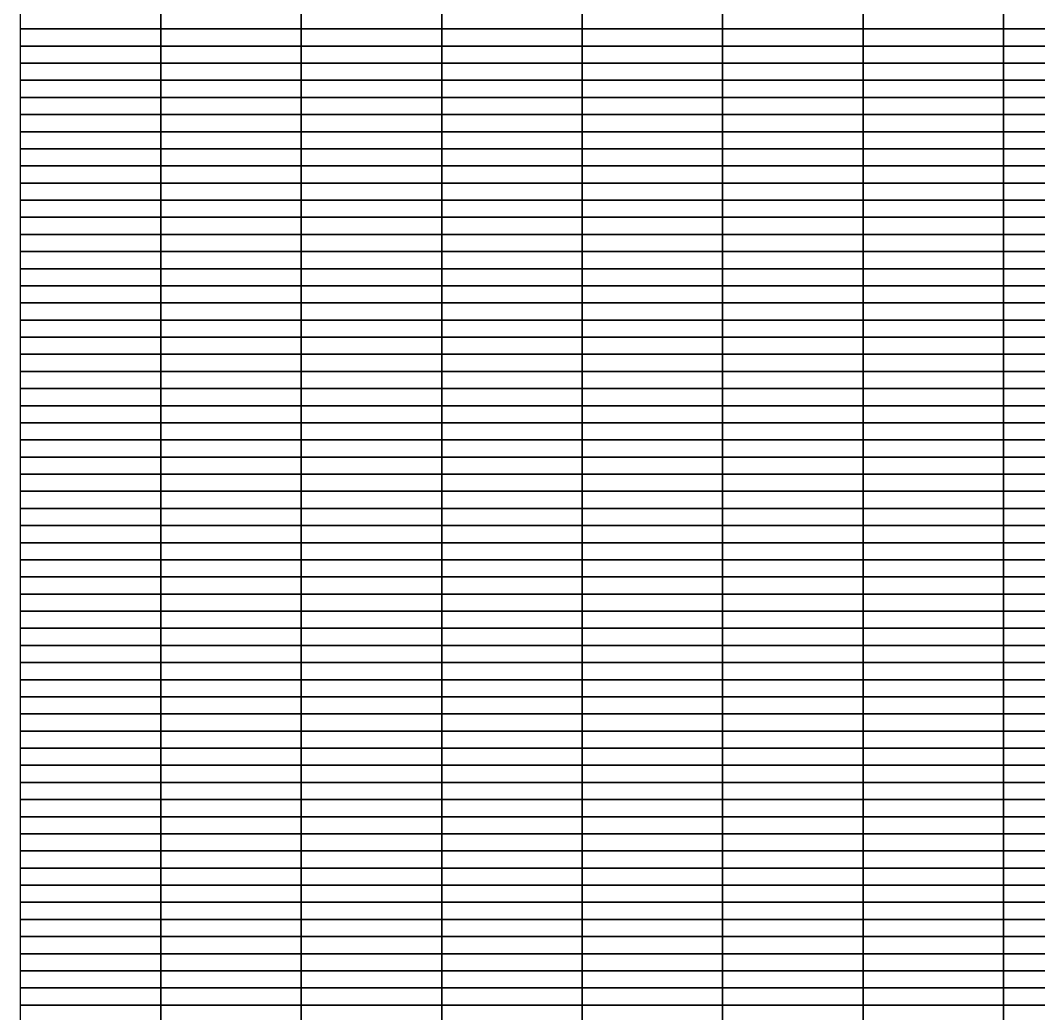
# Model space of a CAD drawing. Header units: metres. Extents: x 0 to 1189, y 5 to 4665.
# Drawn here: x 0 to 297.2, y 4082.5 to 4372.5 of the extents above; entities that cross this region are included whole.
import ezdxf

# ---------------------------------------------------------------- set-up
doc = ezdxf.new("R2010")
doc.units = ezdxf.units.M

msp = doc.modelspace()

# ---------------------------------------------------------------- linework, layer by layer
for points in [[(41, 4370, 28.13), (0, 4370, 28.13), (0, 4375, -44), (41, 4375, -44)], [(82, 4370, 28.13), (41, 4370, 28.13), (41, 4375, -44), (82, 4375, -44)], [(123, 4370, 28.13), (82, 4370, 28.13), (82, 4375, -44), (123, 4375, -44)], [(164, 4370, 28.13), (123, 4370, 28.13), (123, 4375, -44), (164, 4375, -44)], [(205, 4370, -4.66), (164, 4370, 28.13), (164, 4375, -44), (205, 4375, -50.1)], [(246, 4370, -37.46), (205, 4370, -4.66), (205, 4375, -50.1), (246, 4375, -56.2)], [(287, 4370, -37.46), (246, 4370, -37.46), (246, 4375, -56.2), (287, 4375, -56.2)], [(328, 4370, -86.41), (287, 4370, -37.46), (287, 4375, -56.2), (328, 4375, -113.87)], [(41, 4365, 176.97), (0, 4365, 176.97), (0, 4370, 28.13), (41, 4370, 28.13)], [(82, 4365, 176.97), (41, 4365, 176.97), (41, 4370, 28.13), (82, 4370, 28.13)], [(123, 4365, 176.97), (82, 4365, 176.97), (82, 4370, 28.13), (123, 4370, 28.13)], [(164, 4365, 176.97), (123, 4365, 176.97), (123, 4370, 28.13), (164, 4370, 28.13)], [(205, 4365, 148.07), (164, 4365, 176.97), (164, 4370, 28.13), (205, 4370, -4.66)], [(246, 4365, 119.17), (205, 4365, 148.07), (205, 4370, -4.66), (246, 4370, -37.46)], [(287, 4365, 119.17), (246, 4365, 119.17), (246, 4370, -37.46), (287, 4370, -37.46)], [(328, 4365, 83.13), (287, 4365, 119.17), (287, 4370, -37.46), (328, 4370, -86.41)], [(41, 4360, 178.61), (0, 4360, 178.61), (0, 4365, 176.97), (41, 4365, 176.97)], [(82, 4360, 178.61), (41, 4360, 178.61), (41, 4365, 176.97), (82, 4365, 176.97)], [(123, 4360, 178.61), (82, 4360, 178.61), (82, 4365, 176.97), (123, 4365, 176.97)], [(164, 4360, 178.61), (123, 4360, 178.61), (123, 4365, 176.97), (164, 4365, 176.97)], [(205, 4360, 179.33), (164, 4360, 178.61), (164, 4365, 176.97), (205, 4365, 148.07)], [(246, 4360, 180.05), (205, 4360, 179.33), (205, 4365, 148.07), (246, 4365, 119.17)], [(287, 4360, 180.05), (246, 4360, 180.05), (246, 4365, 119.17), (287, 4365, 119.17)], [(328, 4360, 178.31), (287, 4360, 180.05), (287, 4365, 119.17), (328, 4365, 83.13)], [(41, 4355, 184.53), (0, 4355, 184.53), (0, 4360, 178.61), (41, 4360, 178.61)], [(82, 4355, 184.53), (41, 4355, 184.53), (41, 4360, 178.61), (82, 4360, 178.61)], [(123, 4355, 184.53), (82, 4355, 184.53), (82, 4360, 178.61), (123, 4360, 178.61)], [(164, 4355, 184.53), (123, 4355, 184.53), (123, 4360, 178.61), (164, 4360, 178.61)], [(205, 4355, 184.76), (164, 4355, 184.53), (164, 4360, 178.61), (205, 4360, 179.33)], [(246, 4355, 184.99), (205, 4355, 184.76), (205, 4360, 179.33), (246, 4360, 180.05)], [(287, 4355, 184.99), (246, 4355, 184.99), (246, 4360, 180.05), (287, 4360, 180.05)], [(328, 4355, 183.94), (287, 4355, 184.99), (287, 4360, 180.05), (328, 4360, 178.31)], [(41, 4350, -92.73), (0, 4350, -92.73), (0, 4355, 184.53), (41, 4355, 184.53)], [(82, 4350, -92.73), (41, 4350, -92.73), (41, 4355, 184.53), (82, 4355, 184.53)], [(123, 4350, -92.73), (82, 4350, -92.73), (82, 4355, 184.53), (123, 4355, 184.53)], [(164, 4350, -92.73), (123, 4350, -92.73), (123, 4355, 184.53), (164, 4355, 184.53)], [(205, 4350, -105.22), (164, 4350, -92.73), (164, 4355, 184.53), (205, 4355, 184.76)], [(246, 4350, -117.7), (205, 4350, -105.22), (205, 4355, 184.76), (246, 4355, 184.99)], [(287, 4350, -117.7), (246, 4350, -117.7), (246, 4355, 184.99), (287, 4355, 184.99)], [(328, 4350, -167.46), (287, 4350, -117.7), (287, 4355, 184.99), (328, 4355, 183.94)], [(41, 4345, -394.84), (0, 4345, -394.84), (0, 4350, -92.73), (41, 4350, -92.73)], [(82, 4345, -394.84), (41, 4345, -394.84), (41, 4350, -92.73), (82, 4350, -92.73)], [(123, 4345, -394.84), (82, 4345, -394.84), (82, 4350, -92.73), (123, 4350, -92.73)], [(164, 4345, -394.84), (123, 4345, -394.84), (123, 4350, -92.73), (164, 4350, -92.73)], [(205, 4345, -420.76), (164, 4345, -394.84), (164, 4350, -92.73), (205, 4350, -105.22)], [(246, 4345, -446.69), (205, 4345, -420.76), (205, 4350, -105.22), (246, 4350, -117.7)], [(287, 4345, -446.69), (246, 4345, -446.69), (246, 4350, -117.7), (287, 4350, -117.7)], [(328, 4345, -475.99), (287, 4345, -446.69), (287, 4350, -117.7), (328, 4350, -167.46)], [(41, 4340, -200.94), (0, 4340, -200.94), (0, 4345, -394.84), (41, 4345, -394.84)], [(82, 4340, -200.94), (41, 4340, -200.94), (41, 4345, -394.84), (82, 4345, -394.84)], [(123, 4340, -200.94), (82, 4340, -200.94), (82, 4345, -394.84), (123, 4345, -394.84)], [(164, 4340, -200.94), (123, 4340, -200.94), (123, 4345, -394.84), (164, 4345, -394.84)], [(205, 4340, -209.87), (164, 4340, -200.94), (164, 4345, -394.84), (205, 4345, -420.76)], [(246, 4340, -218.8), (205, 4340, -209.87), (205, 4345, -420.76), (246, 4345, -446.69)], [(287, 4340, -218.8), (246, 4340, -218.8), (246, 4345, -446.69), (287, 4345, -446.69)], [(328, 4340, -206.49), (287, 4340, -218.8), (287, 4345, -446.69), (328, 4345, -475.99)], [(41, 4335, 58.43), (0, 4335, 58.43), (0, 4340, -200.94), (41, 4340, -200.94)], [(82, 4335, 58.43), (41, 4335, 58.43), (41, 4340, -200.94), (82, 4340, -200.94)], [(123, 4335, 58.43), (82, 4335, 58.43), (82, 4340, -200.94), (123, 4340, -200.94)], [(164, 4335, 58.43), (123, 4335, 58.43), (123, 4340, -200.94), (164, 4340, -200.94)], [(205, 4335, 43.77), (164, 4335, 58.43), (164, 4340, -200.94), (205, 4340, -209.87)], [(246, 4335, 29.11), (205, 4335, 43.77), (205, 4340, -209.87), (246, 4340, -218.8)], [(287, 4335, 29.11), (246, 4335, 29.11), (246, 4340, -218.8), (287, 4340, -218.8)], [(328, 4335, 18.22), (287, 4335, 29.11), (287, 4340, -218.8), (328, 4340, -206.49)], [(41, 4330, 155.76), (0, 4330, 155.76), (0, 4335, 58.43), (41, 4335, 58.43)], [(82, 4330, 155.76), (41, 4330, 155.76), (41, 4335, 58.43), (82, 4335, 58.43)], [(123, 4330, 155.76), (82, 4330, 155.76), (82, 4335, 58.43), (123, 4335, 58.43)], [(164, 4330, 155.76), (123, 4330, 155.76), (123, 4335, 58.43), (164, 4335, 58.43)], [(205, 4330, 154.84), (164, 4330, 155.76), (164, 4335, 58.43), (205, 4335, 43.77)], [(246, 4330, 153.93), (205, 4330, 154.84), (205, 4335, 43.77), (246, 4335, 29.11)], [(287, 4330, 153.93), (246, 4330, 153.93), (246, 4335, 29.11), (287, 4335, 29.11)], [(328, 4330, 154.17), (287, 4330, 153.93), (287, 4335, 29.11), (328, 4335, 18.22)], [(41, 4325, 159.34), (0, 4325, 159.34), (0, 4330, 155.76), (41, 4330, 155.76)], [(82, 4325, 159.34), (41, 4325, 159.34), (41, 4330, 155.76), (82, 4330, 155.76)], [(123, 4325, 159.34), (82, 4325, 159.34), (82, 4330, 155.76), (123, 4330, 155.76)], [(164, 4325, 159.34), (123, 4325, 159.34), (123, 4330, 155.76), (164, 4330, 155.76)], [(205, 4325, 152.86), (164, 4325, 159.34), (164, 4330, 155.76), (205, 4330, 154.84)], [(246, 4325, 146.39), (205, 4325, 152.86), (205, 4330, 154.84), (246, 4330, 153.93)], [(287, 4325, 146.39), (246, 4325, 146.39), (246, 4330, 153.93), (287, 4330, 153.93)], [(328, 4325, 118.32), (287, 4325, 146.39), (287, 4330, 153.93), (328, 4330, 154.17)], [(41, 4320, 101.9), (0, 4320, 101.9), (0, 4325, 159.34), (41, 4325, 159.34)], [(82, 4320, 101.9), (41, 4320, 101.9), (41, 4325, 159.34), (82, 4325, 159.34)], [(123, 4320, 101.9), (82, 4320, 101.9), (82, 4325, 159.34), (123, 4325, 159.34)], [(164, 4320, 101.9), (123, 4320, 101.9), (123, 4325, 159.34), (164, 4325, 159.34)], [(205, 4320, 102.59), (164, 4320, 101.9), (164, 4325, 159.34), (205, 4325, 152.86)], [(246, 4320, 103.28), (205, 4320, 102.59), (205, 4325, 152.86), (246, 4325, 146.39)], [(287, 4320, 103.28), (246, 4320, 103.28), (246, 4325, 146.39), (287, 4325, 146.39)], [(328, 4320, 66.35), (287, 4320, 103.28), (287, 4325, 146.39), (328, 4325, 118.32)], [(41, 4315, -107.28), (0, 4315, -107.28), (0, 4320, 101.9), (41, 4320, 101.9)], [(82, 4315, -107.28), (41, 4315, -107.28), (41, 4320, 101.9), (82, 4320, 101.9)], [(123, 4315, -107.28), (82, 4315, -107.28), (82, 4320, 101.9), (123, 4320, 101.9)], [(164, 4315, -107.28), (123, 4315, -107.28), (123, 4320, 101.9), (164, 4320, 101.9)], [(205, 4315, -131.95), (164, 4315, -107.28), (164, 4320, 101.9), (205, 4320, 102.59)], [(246, 4315, -156.63), (205, 4315, -131.95), (205, 4320, 102.59), (246, 4320, 103.28)], [(287, 4315, -156.63), (246, 4315, -156.63), (246, 4320, 103.28), (287, 4320, 103.28)], [(328, 4315, -218.78), (287, 4315, -156.63), (287, 4320, 103.28), (328, 4320, 66.35)], [(41, 4310, 172.72), (0, 4310, 172.72), (0, 4315, -107.28), (41, 4315, -107.28)], [(82, 4310, 172.72), (41, 4310, 172.72), (41, 4315, -107.28), (82, 4315, -107.28)], [(123, 4310, 172.72), (82, 4310, 172.72), (82, 4315, -107.28), (123, 4315, -107.28)], [(164, 4310, 172.72), (123, 4310, 172.72), (123, 4315, -107.28), (164, 4315, -107.28)], [(205, 4310, 126.63), (164, 4310, 172.72), (164, 4315, -107.28), (205, 4315, -131.95)], [(246, 4310, 80.53), (205, 4310, 126.63), (205, 4315, -131.95), (246, 4315, -156.63)], [(287, 4310, 80.53), (246, 4310, 80.53), (246, 4315, -156.63), (287, 4315, -156.63)], [(328, 4310, 44.14), (287, 4310, 80.53), (287, 4315, -156.63), (328, 4315, -218.78)], [(41, 4305, 160.83), (0, 4305, 160.83), (0, 4310, 172.72), (41, 4310, 172.72)], [(82, 4305, 160.83), (41, 4305, 160.83), (41, 4310, 172.72), (82, 4310, 172.72)], [(123, 4305, 160.83), (82, 4305, 160.83), (82, 4310, 172.72), (123, 4310, 172.72)], [(164, 4305, 160.83), (123, 4305, 160.83), (123, 4310, 172.72), (164, 4310, 172.72)], [(205, 4305, 161.42), (164, 4305, 160.83), (164, 4310, 172.72), (205, 4310, 126.63)], [(246, 4305, 162.01), (205, 4305, 161.42), (205, 4310, 126.63), (246, 4310, 80.53)], [(287, 4305, 162.01), (246, 4305, 162.01), (246, 4310, 80.53), (287, 4310, 80.53)], [(328, 4305, 160.72), (287, 4305, 162.01), (287, 4310, 80.53), (328, 4310, 44.14)], [(41, 4300, 184.66), (0, 4300, 184.66), (0, 4305, 160.83), (41, 4305, 160.83)], [(82, 4300, 184.66), (41, 4300, 184.66), (41, 4305, 160.83), (82, 4305, 160.83)], [(123, 4300, 184.66), (82, 4300, 184.66), (82, 4305, 160.83), (123, 4305, 160.83)], [(164, 4300, 184.66), (123, 4300, 184.66), (123, 4305, 160.83), (164, 4305, 160.83)], [(205, 4300, 183.76), (164, 4300, 184.66), (164, 4305, 160.83), (205, 4305, 161.42)], [(246, 4300, 182.86), (205, 4300, 183.76), (205, 4305, 161.42), (246, 4305, 162.01)], [(287, 4300, 182.86), (246, 4300, 182.86), (246, 4305, 162.01), (287, 4305, 162.01)], [(328, 4300, 182.36), (287, 4300, 182.86), (287, 4305, 162.01), (328, 4305, 160.72)], [(41, 4295, 159), (0, 4295, 159), (0, 4300, 184.66), (41, 4300, 184.66)], [(82, 4295, 159), (41, 4295, 159), (41, 4300, 184.66), (82, 4300, 184.66)], [(123, 4295, 159), (82, 4295, 159), (82, 4300, 184.66), (123, 4300, 184.66)], [(164, 4295, 159), (123, 4295, 159), (123, 4300, 184.66), (164, 4300, 184.66)], [(205, 4295, 124.33), (164, 4295, 159), (164, 4300, 184.66), (205, 4300, 183.76)], [(246, 4295, 89.66), (205, 4295, 124.33), (205, 4300, 183.76), (246, 4300, 182.86)], [(287, 4295, 89.66), (246, 4295, 89.66), (246, 4300, 182.86), (287, 4300, 182.86)], [(328, 4295, 15.39), (287, 4295, 89.66), (287, 4300, 182.86), (328, 4300, 182.36)], [(41, 4290, 149.46), (0, 4290, 149.46), (0, 4295, 159), (41, 4295, 159)], [(82, 4290, 149.46), (41, 4290, 149.46), (41, 4295, 159), (82, 4295, 159)], [(123, 4290, 149.46), (82, 4290, 149.46), (82, 4295, 159), (123, 4295, 159)], [(164, 4290, 149.46), (123, 4290, 149.46), (123, 4295, 159), (164, 4295, 159)], [(205, 4290, 142.68), (164, 4290, 149.46), (164, 4295, 159), (205, 4295, 124.33)], [(246, 4290, 135.9), (205, 4290, 142.68), (205, 4295, 124.33), (246, 4295, 89.66)], [(287, 4290, 135.9), (246, 4290, 135.9), (246, 4295, 89.66), (287, 4295, 89.66)], [(328, 4290, 130.66), (287, 4290, 135.9), (287, 4295, 89.66), (328, 4295, 15.39)], [(41, 4285, 141.86), (0, 4285, 141.86), (0, 4290, 149.46), (41, 4290, 149.46)], [(82, 4285, 141.86), (41, 4285, 141.86), (41, 4290, 149.46), (82, 4290, 149.46)], [(123, 4285, 141.86), (82, 4285, 141.86), (82, 4290, 149.46), (123, 4290, 149.46)], [(164, 4285, 141.86), (123, 4285, 141.86), (123, 4290, 149.46), (164, 4290, 149.46)], [(205, 4285, 118.88), (164, 4285, 141.86), (164, 4290, 149.46), (205, 4290, 142.68)], [(246, 4285, 95.89), (205, 4285, 118.88), (205, 4290, 142.68), (246, 4290, 135.9)], [(287, 4285, 95.89), (246, 4285, 95.89), (246, 4290, 135.9), (287, 4290, 135.9)], [(328, 4285, 72.63), (287, 4285, 95.89), (287, 4290, 135.9), (328, 4290, 130.66)], [(41, 4280, 89.98), (0, 4280, 89.98), (0, 4285, 141.86), (41, 4285, 141.86)], [(82, 4280, 89.98), (41, 4280, 89.98), (41, 4285, 141.86), (82, 4285, 141.86)], [(123, 4280, 89.98), (82, 4280, 89.98), (82, 4285, 141.86), (123, 4285, 141.86)], [(164, 4280, 89.98), (123, 4280, 89.98), (123, 4285, 141.86), (164, 4285, 141.86)], [(205, 4280, 93.94), (164, 4280, 89.98), (164, 4285, 141.86), (205, 4285, 118.88)], [(246, 4280, 97.9), (205, 4280, 93.94), (205, 4285, 118.88), (246, 4285, 95.89)], [(287, 4280, 97.9), (246, 4280, 97.9), (246, 4285, 95.89), (287, 4285, 95.89)], [(328, 4280, 95.47), (287, 4280, 97.9), (287, 4285, 95.89), (328, 4285, 72.63)], [(41, 4275, 74), (0, 4275, 74), (0, 4280, 89.98), (41, 4280, 89.98)], [(82, 4275, 74), (41, 4275, 74), (41, 4280, 89.98), (82, 4280, 89.98)], [(123, 4275, 74), (82, 4275, 74), (82, 4280, 89.98), (123, 4280, 89.98)], [(164, 4275, 74), (123, 4275, 74), (123, 4280, 89.98), (164, 4280, 89.98)], [(205, 4275, 67.57), (164, 4275, 74), (164, 4280, 89.98), (205, 4280, 93.94)], [(246, 4275, 61.15), (205, 4275, 67.57), (205, 4280, 93.94), (246, 4280, 97.9)], [(287, 4275, 61.15), (246, 4275, 61.15), (246, 4280, 97.9), (287, 4280, 97.9)], [(328, 4275, 49.62), (287, 4275, 61.15), (287, 4280, 97.9), (328, 4280, 95.47)], [(41, 4270, 61.09), (0, 4270, 61.09), (0, 4275, 74), (41, 4275, 74)], [(82, 4270, 61.09), (41, 4270, 61.09), (41, 4275, 74), (82, 4275, 74)], [(123, 4270, 61.09), (82, 4270, 61.09), (82, 4275, 74), (123, 4275, 74)], [(164, 4270, 61.09), (123, 4270, 61.09), (123, 4275, 74), (164, 4275, 74)], [(205, 4270, 41.78), (164, 4270, 61.09), (164, 4275, 74), (205, 4275, 67.57)], [(246, 4270, 22.48), (205, 4270, 41.78), (205, 4275, 67.57), (246, 4275, 61.15)], [(287, 4270, 22.48), (246, 4270, 22.48), (246, 4275, 61.15), (287, 4275, 61.15)], [(328, 4270, -31.99), (287, 4270, 22.48), (287, 4275, 61.15), (328, 4275, 49.62)], [(41, 4265, -28.95), (0, 4265, -28.95), (0, 4270, 61.09), (41, 4270, 61.09)], [(82, 4265, -28.95), (41, 4265, -28.95), (41, 4270, 61.09), (82, 4270, 61.09)], [(123, 4265, -28.95), (82, 4265, -28.95), (82, 4270, 61.09), (123, 4270, 61.09)], [(164, 4265, -28.95), (123, 4265, -28.95), (123, 4270, 61.09), (164, 4270, 61.09)], [(205, 4265, -18.49), (164, 4265, -28.95), (164, 4270, 61.09), (205, 4270, 41.78)], [(246, 4265, -8.02), (205, 4265, -18.49), (205, 4270, 41.78), (246, 4270, 22.48)], [(287, 4265, -8.02), (246, 4265, -8.02), (246, 4270, 22.48), (287, 4270, 22.48)], [(328, 4265, -60.11), (287, 4265, -8.02), (287, 4270, 22.48), (328, 4270, -31.99)], [(41, 4260, -481.38), (0, 4260, -481.38), (0, 4265, -28.95), (41, 4265, -28.95)], [(82, 4260, -481.38), (41, 4260, -481.38), (41, 4265, -28.95), (82, 4265, -28.95)], [(123, 4260, -481.38), (82, 4260, -481.38), (82, 4265, -28.95), (123, 4265, -28.95)], [(164, 4260, -481.38), (123, 4260, -481.38), (123, 4265, -28.95), (164, 4265, -28.95)], [(205, 4260, -549.83), (164, 4260, -481.38), (164, 4265, -28.95), (205, 4265, -18.49)], [(246, 4260, -618.28), (205, 4260, -549.83), (205, 4265, -18.49), (246, 4265, -8.02)], [(287, 4260, -618.28), (246, 4260, -618.28), (246, 4265, -8.02), (287, 4265, -8.02)], [(328, 4260, -702.57), (287, 4260, -618.28), (287, 4265, -8.02), (328, 4265, -60.11)], [(41, 4255, -141.61), (0, 4255, -141.61), (0, 4260, -481.38), (41, 4260, -481.38)], [(82, 4255, -141.61), (41, 4255, -141.61), (41, 4260, -481.38), (82, 4260, -481.38)], [(123, 4255, -141.61), (82, 4255, -141.61), (82, 4260, -481.38), (123, 4260, -481.38)], [(164, 4255, -141.61), (123, 4255, -141.61), (123, 4260, -481.38), (164, 4260, -481.38)], [(205, 4255, -128.83), (164, 4255, -141.61), (164, 4260, -481.38), (205, 4260, -549.83)], [(246, 4255, -116.04), (205, 4255, -128.83), (205, 4260, -549.83), (246, 4260, -618.28)], [(287, 4255, -116.04), (246, 4255, -116.04), (246, 4260, -618.28), (287, 4260, -618.28)], [(328, 4255, -139.26), (287, 4255, -116.04), (287, 4260, -618.28), (328, 4260, -702.57)], [(41, 4250, 185.02), (0, 4250, 185.02), (0, 4255, -141.61), (41, 4255, -141.61)], [(82, 4250, 185.02), (41, 4250, 185.02), (41, 4255, -141.61), (82, 4255, -141.61)], [(123, 4250, 185.02), (82, 4250, 185.02), (82, 4255, -141.61), (123, 4255, -141.61)], [(164, 4250, 185.02), (123, 4250, 185.02), (123, 4255, -141.61), (164, 4255, -141.61)], [(205, 4250, 185.49), (164, 4250, 185.02), (164, 4255, -141.61), (205, 4255, -128.83)], [(246, 4250, 185.97), (205, 4250, 185.49), (205, 4255, -128.83), (246, 4255, -116.04)], [(287, 4250, 185.97), (246, 4250, 185.97), (246, 4255, -116.04), (287, 4255, -116.04)], [(328, 4250, 185.47), (287, 4250, 185.97), (287, 4255, -116.04), (328, 4255, -139.26)], [(41, 4245, 183.29), (0, 4245, 183.29), (0, 4250, 185.02), (41, 4250, 185.02)], [(82, 4245, 183.29), (41, 4245, 183.29), (41, 4250, 185.02), (82, 4250, 185.02)], [(123, 4245, 183.29), (82, 4245, 183.29), (82, 4250, 185.02), (123, 4250, 185.02)], [(164, 4245, 183.29), (123, 4245, 183.29), (123, 4250, 185.02), (164, 4250, 185.02)], [(205, 4245, 182.73), (164, 4245, 183.29), (164, 4250, 185.02), (205, 4250, 185.49)], [(246, 4245, 182.18), (205, 4245, 182.73), (205, 4250, 185.49), (246, 4250, 185.97)], [(287, 4245, 182.18), (246, 4245, 182.18), (246, 4250, 185.97), (287, 4250, 185.97)], [(328, 4245, 181.67), (287, 4245, 182.18), (287, 4250, 185.97), (328, 4250, 185.47)], [(41, 4240, -113.01), (0, 4240, -113.01), (0, 4245, 183.29), (41, 4245, 183.29)], [(82, 4240, -113.01), (41, 4240, -113.01), (41, 4245, 183.29), (82, 4245, 183.29)], [(123, 4240, -113.01), (82, 4240, -113.01), (82, 4245, 183.29), (123, 4245, 183.29)], [(164, 4240, -113.01), (123, 4240, -113.01), (123, 4245, 183.29), (164, 4245, 183.29)], [(205, 4240, -124.75), (164, 4240, -113.01), (164, 4245, 183.29), (205, 4245, 182.73)], [(246, 4240, -136.49), (205, 4240, -124.75), (205, 4245, 182.73), (246, 4245, 182.18)], [(287, 4240, -136.49), (246, 4240, -136.49), (246, 4245, 182.18), (287, 4245, 182.18)], [(328, 4240, -190.34), (287, 4240, -136.49), (287, 4245, 182.18), (328, 4245, 181.67)], [(41, 4235, 40.66), (0, 4235, 40.66), (0, 4240, -113.01), (41, 4240, -113.01)], [(82, 4235, 40.66), (41, 4235, 40.66), (41, 4240, -113.01), (82, 4240, -113.01)], [(123, 4235, 40.66), (82, 4235, 40.66), (82, 4240, -113.01), (123, 4240, -113.01)], [(164, 4235, 40.66), (123, 4235, 40.66), (123, 4240, -113.01), (164, 4240, -113.01)], [(205, 4235, 38.02), (164, 4235, 40.66), (164, 4240, -113.01), (205, 4240, -124.75)], [(246, 4235, 35.38), (205, 4235, 38.02), (205, 4240, -124.75), (246, 4240, -136.49)], [(287, 4235, 35.38), (246, 4235, 35.38), (246, 4240, -136.49), (287, 4240, -136.49)], [(328, 4235, 21.79), (287, 4235, 35.38), (287, 4240, -136.49), (328, 4240, -190.34)], [(41, 4230, -434.33), (0, 4230, -434.33), (0, 4235, 40.66), (41, 4235, 40.66)], [(82, 4230, -434.33), (41, 4230, -434.33), (41, 4235, 40.66), (82, 4235, 40.66)], [(123, 4230, -434.33), (82, 4230, -434.33), (82, 4235, 40.66), (123, 4235, 40.66)], [(164, 4230, -434.33), (123, 4230, -434.33), (123, 4235, 40.66), (164, 4235, 40.66)], [(205, 4230, -439.63), (164, 4230, -434.33), (164, 4235, 40.66), (205, 4235, 38.02)], [(246, 4230, -444.93), (205, 4230, -439.63), (205, 4235, 38.02), (246, 4235, 35.38)], [(287, 4230, -444.93), (246, 4230, -444.93), (246, 4235, 35.38), (287, 4235, 35.38)], [(328, 4230, -502.58), (287, 4230, -444.93), (287, 4235, 35.38), (328, 4235, 21.79)], [(41, 4225, 147.93), (0, 4225, 147.93), (0, 4230, -434.33), (41, 4230, -434.33)], [(82, 4225, 147.93), (41, 4225, 147.93), (41, 4230, -434.33), (82, 4230, -434.33)], [(123, 4225, 147.93), (82, 4225, 147.93), (82, 4230, -434.33), (123, 4230, -434.33)], [(164, 4225, 147.93), (123, 4225, 147.93), (123, 4230, -434.33), (164, 4230, -434.33)], [(205, 4225, 158), (164, 4225, 147.93), (164, 4230, -434.33), (205, 4230, -439.63)], [(246, 4225, 168.07), (205, 4225, 158), (205, 4230, -439.63), (246, 4230, -444.93)], [(287, 4225, 168.07), (246, 4225, 168.07), (246, 4230, -444.93), (287, 4230, -444.93)], [(328, 4225, 152.18), (287, 4225, 168.07), (287, 4230, -444.93), (328, 4230, -502.58)], [(41, 4220, 176.31), (0, 4220, 176.31), (0, 4225, 147.93), (41, 4225, 147.93)], [(82, 4220, 176.31), (41, 4220, 176.31), (41, 4225, 147.93), (82, 4225, 147.93)], [(123, 4220, 176.31), (82, 4220, 176.31), (82, 4225, 147.93), (123, 4225, 147.93)], [(164, 4220, 176.31), (123, 4220, 176.31), (123, 4225, 147.93), (164, 4225, 147.93)], [(205, 4220, 178.56), (164, 4220, 176.31), (164, 4225, 147.93), (205, 4225, 158)], [(246, 4220, 180.81), (205, 4220, 178.56), (205, 4225, 158), (246, 4225, 168.07)], [(287, 4220, 180.81), (246, 4220, 180.81), (246, 4225, 168.07), (287, 4225, 168.07)], [(328, 4220, 176.01), (287, 4220, 180.81), (287, 4225, 168.07), (328, 4225, 152.18)], [(41, 4215, 156.05), (0, 4215, 156.05), (0, 4220, 176.31), (41, 4220, 176.31)], [(82, 4215, 156.05), (41, 4215, 156.05), (41, 4220, 176.31), (82, 4220, 176.31)], [(123, 4215, 156.05), (82, 4215, 156.05), (82, 4220, 176.31), (123, 4220, 176.31)], [(164, 4215, 156.05), (123, 4215, 156.05), (123, 4220, 176.31), (164, 4220, 176.31)], [(205, 4215, 153.51), (164, 4215, 156.05), (164, 4220, 176.31), (205, 4220, 178.56)], [(246, 4215, 150.97), (205, 4215, 153.51), (205, 4220, 178.56), (246, 4220, 180.81)], [(287, 4215, 150.97), (246, 4215, 150.97), (246, 4220, 180.81), (287, 4220, 180.81)], [(328, 4215, 154.97), (287, 4215, 150.97), (287, 4220, 180.81), (328, 4220, 176.01)], [(41, 4210, -37.02), (0, 4210, -37.02), (0, 4215, 156.05), (41, 4215, 156.05)], [(82, 4210, -37.02), (41, 4210, -37.02), (41, 4215, 156.05), (82, 4215, 156.05)], [(123, 4210, -37.02), (82, 4210, -37.02), (82, 4215, 156.05), (123, 4215, 156.05)], [(164, 4210, -37.02), (123, 4210, -37.02), (123, 4215, 156.05), (164, 4215, 156.05)], [(205, 4210, -49.84), (164, 4210, -37.02), (164, 4215, 156.05), (205, 4215, 153.51)], [(246, 4210, -62.67), (205, 4210, -49.84), (205, 4215, 153.51), (246, 4215, 150.97)], [(287, 4210, -62.67), (246, 4210, -62.67), (246, 4215, 150.97), (287, 4215, 150.97)], [(328, 4210, -113.03), (287, 4210, -62.67), (287, 4215, 150.97), (328, 4215, 154.97)], [(41, 4205, 114.48), (0, 4205, 114.48), (0, 4210, -37.02), (41, 4210, -37.02)], [(82, 4205, 114.48), (41, 4205, 114.48), (41, 4210, -37.02), (82, 4210, -37.02)], [(123, 4205, 114.48), (82, 4205, 114.48), (82, 4210, -37.02), (123, 4210, -37.02)], [(164, 4205, 114.48), (123, 4205, 114.48), (123, 4210, -37.02), (164, 4210, -37.02)], [(205, 4205, 98.11), (164, 4205, 114.48), (164, 4210, -37.02), (205, 4210, -49.84)], [(246, 4205, 81.75), (205, 4205, 98.11), (205, 4210, -49.84), (246, 4210, -62.67)], [(287, 4205, 81.75), (246, 4205, 81.75), (246, 4210, -62.67), (287, 4210, -62.67)], [(328, 4205, 78.77), (287, 4205, 81.75), (287, 4210, -62.67), (328, 4210, -113.03)], [(41, 4200, 171.37), (0, 4200, 171.37), (0, 4205, 114.48), (41, 4205, 114.48)], [(82, 4200, 171.37), (41, 4200, 171.37), (41, 4205, 114.48), (82, 4205, 114.48)], [(123, 4200, 171.37), (82, 4200, 171.37), (82, 4205, 114.48), (123, 4205, 114.48)], [(164, 4200, 171.37), (123, 4200, 171.37), (123, 4205, 114.48), (164, 4205, 114.48)], [(205, 4200, 101.94), (164, 4200, 171.37), (164, 4205, 114.48), (205, 4205, 98.11)], [(246, 4200, 32.5), (205, 4200, 101.94), (205, 4205, 98.11), (246, 4205, 81.75)], [(287, 4200, 32.5), (246, 4200, 32.5), (246, 4205, 81.75), (287, 4205, 81.75)], [(328, 4200, -106.65), (287, 4200, 32.5), (287, 4205, 81.75), (328, 4205, 78.77)], [(41, 4195, 31.5), (0, 4195, 31.5), (0, 4200, 171.37), (41, 4200, 171.37)], [(82, 4195, 31.5), (41, 4195, 31.5), (41, 4200, 171.37), (82, 4200, 171.37)], [(123, 4195, 31.5), (82, 4195, 31.5), (82, 4200, 171.37), (123, 4200, 171.37)], [(164, 4195, 31.5), (123, 4195, 31.5), (123, 4200, 171.37), (164, 4200, 171.37)], [(205, 4195, -3.47), (164, 4195, 31.5), (164, 4200, 171.37), (205, 4200, 101.94)], [(246, 4195, -38.44), (205, 4195, -3.47), (205, 4200, 101.94), (246, 4200, 32.5)], [(287, 4195, -38.44), (246, 4195, -38.44), (246, 4200, 32.5), (287, 4200, 32.5)], [(328, 4195, -55.56), (287, 4195, -38.44), (287, 4200, 32.5), (328, 4200, -106.65)], [(41, 4190, 173.97), (0, 4190, 173.97), (0, 4195, 31.5), (41, 4195, 31.5)], [(82, 4190, 173.97), (41, 4190, 173.97), (41, 4195, 31.5), (82, 4195, 31.5)], [(123, 4190, 173.97), (82, 4190, 173.97), (82, 4195, 31.5), (123, 4195, 31.5)], [(164, 4190, 173.97), (123, 4190, 173.97), (123, 4195, 31.5), (164, 4195, 31.5)], [(205, 4190, 174.16), (164, 4190, 173.97), (164, 4195, 31.5), (205, 4195, -3.47)], [(246, 4190, 174.35), (205, 4190, 174.16), (205, 4195, -3.47), (246, 4195, -38.44)], [(287, 4190, 174.35), (246, 4190, 174.35), (246, 4195, -38.44), (287, 4195, -38.44)], [(328, 4190, 173.16), (287, 4190, 174.35), (287, 4195, -38.44), (328, 4195, -55.56)], [(41, 4185, 164.16), (0, 4185, 164.16), (0, 4190, 173.97), (41, 4190, 173.97)], [(82, 4185, 164.16), (41, 4185, 164.16), (41, 4190, 173.97), (82, 4190, 173.97)], [(123, 4185, 164.16), (82, 4185, 164.16), (82, 4190, 173.97), (123, 4190, 173.97)], [(164, 4185, 164.16), (123, 4185, 164.16), (123, 4190, 173.97), (164, 4190, 173.97)], [(205, 4185, 161.24), (164, 4185, 164.16), (164, 4190, 173.97), (205, 4190, 174.16)], [(246, 4185, 158.32), (205, 4185, 161.24), (205, 4190, 174.16), (246, 4190, 174.35)], [(287, 4185, 158.32), (246, 4185, 158.32), (246, 4190, 174.35), (287, 4190, 174.35)], [(328, 4185, 141.39), (287, 4185, 158.32), (287, 4190, 174.35), (328, 4190, 173.16)], [(41, 4180, 105.02), (0, 4180, 105.02), (0, 4185, 164.16), (41, 4185, 164.16)], [(82, 4180, 105.02), (41, 4180, 105.02), (41, 4185, 164.16), (82, 4185, 164.16)], [(123, 4180, 105.02), (82, 4180, 105.02), (82, 4185, 164.16), (123, 4185, 164.16)], [(164, 4180, 105.02), (123, 4180, 105.02), (123, 4185, 164.16), (164, 4185, 164.16)], [(205, 4180, 82.24), (164, 4180, 105.02), (164, 4185, 164.16), (205, 4185, 161.24)], [(246, 4180, 59.46), (205, 4180, 82.24), (205, 4185, 161.24), (246, 4185, 158.32)], [(287, 4180, 59.46), (246, 4180, 59.46), (246, 4185, 158.32), (287, 4185, 158.32)], [(328, 4180, -12.89), (287, 4180, 59.46), (287, 4185, 158.32), (328, 4185, 141.39)], [(41, 4175, 66.5), (0, 4175, 66.5), (0, 4180, 105.02), (41, 4180, 105.02)], [(82, 4175, 66.5), (41, 4175, 66.5), (41, 4180, 105.02), (82, 4180, 105.02)], [(123, 4175, 66.5), (82, 4175, 66.5), (82, 4180, 105.02), (123, 4180, 105.02)], [(164, 4175, 66.5), (123, 4175, 66.5), (123, 4180, 105.02), (164, 4180, 105.02)], [(205, 4175, 61.48), (164, 4175, 66.5), (164, 4180, 105.02), (205, 4180, 82.24)], [(246, 4175, 56.46), (205, 4175, 61.48), (205, 4180, 82.24), (246, 4180, 59.46)], [(287, 4175, 56.46), (246, 4175, 56.46), (246, 4180, 59.46), (287, 4180, 59.46)], [(328, 4175, 26.98), (287, 4175, 56.46), (287, 4180, 59.46), (328, 4180, -12.89)], [(41, 4170, -6.32), (0, 4170, -6.32), (0, 4175, 66.5), (41, 4175, 66.5)], [(82, 4170, -6.32), (41, 4170, -6.32), (41, 4175, 66.5), (82, 4175, 66.5)], [(123, 4170, -6.32), (82, 4170, -6.32), (82, 4175, 66.5), (123, 4175, 66.5)], [(164, 4170, -6.32), (123, 4170, -6.32), (123, 4175, 66.5), (164, 4175, 66.5)], [(205, 4170, -22.64), (164, 4170, -6.32), (164, 4175, 66.5), (205, 4175, 61.48)], [(246, 4170, -38.97), (205, 4170, -22.64), (205, 4175, 61.48), (246, 4175, 56.46)], [(287, 4170, -38.97), (246, 4170, -38.97), (246, 4175, 56.46), (287, 4175, 56.46)], [(328, 4170, -88.78), (287, 4170, -38.97), (287, 4175, 56.46), (328, 4175, 26.98)], [(41, 4165, 92.02), (0, 4165, 92.02), (0, 4170, -6.32), (41, 4170, -6.32)], [(82, 4165, 92.02), (41, 4165, 92.02), (41, 4170, -6.32), (82, 4170, -6.32)], [(123, 4165, 92.02), (82, 4165, 92.02), (82, 4170, -6.32), (123, 4170, -6.32)], [(164, 4165, 92.02), (123, 4165, 92.02), (123, 4170, -6.32), (164, 4170, -6.32)], [(205, 4165, 118.45), (164, 4165, 92.02), (164, 4170, -6.32), (205, 4170, -22.64)], [(246, 4165, 144.89), (205, 4165, 118.45), (205, 4170, -22.64), (246, 4170, -38.97)], [(287, 4165, 144.89), (246, 4165, 144.89), (246, 4170, -38.97), (287, 4170, -38.97)], [(328, 4165, 109.4), (287, 4165, 144.89), (287, 4170, -38.97), (328, 4170, -88.78)], [(41, 4160, 168.4), (0, 4160, 168.4), (0, 4165, 92.02), (41, 4165, 92.02)], [(82, 4160, 168.4), (41, 4160, 168.4), (41, 4165, 92.02), (82, 4165, 92.02)], [(123, 4160, 168.4), (82, 4160, 168.4), (82, 4165, 92.02), (123, 4165, 92.02)], [(164, 4160, 168.4), (123, 4160, 168.4), (123, 4165, 92.02), (164, 4165, 92.02)], [(205, 4160, 165.11), (164, 4160, 168.4), (164, 4165, 92.02), (205, 4165, 118.45)], [(246, 4160, 161.82), (205, 4160, 165.11), (205, 4165, 118.45), (246, 4165, 144.89)], [(287, 4160, 161.82), (246, 4160, 161.82), (246, 4165, 144.89), (287, 4165, 144.89)], [(328, 4160, 165.03), (287, 4160, 161.82), (287, 4165, 144.89), (328, 4165, 109.4)], [(41, 4155, 141.44), (0, 4155, 141.44), (0, 4160, 168.4), (41, 4160, 168.4)], [(82, 4155, 141.44), (41, 4155, 141.44), (41, 4160, 168.4), (82, 4160, 168.4)], [(123, 4155, 141.44), (82, 4155, 141.44), (82, 4160, 168.4), (123, 4160, 168.4)], [(164, 4155, 141.44), (123, 4155, 141.44), (123, 4160, 168.4), (164, 4160, 168.4)], [(205, 4155, 141.45), (164, 4155, 141.44), (164, 4160, 168.4), (205, 4160, 165.11)], [(246, 4155, 141.47), (205, 4155, 141.45), (205, 4160, 165.11), (246, 4160, 161.82)], [(287, 4155, 141.47), (246, 4155, 141.47), (246, 4160, 161.82), (287, 4160, 161.82)], [(328, 4155, 114.99), (287, 4155, 141.47), (287, 4160, 161.82), (328, 4160, 165.03)], [(41, 4150, 164.48), (0, 4150, 164.48), (0, 4155, 141.44), (41, 4155, 141.44)], [(82, 4150, 164.48), (41, 4150, 164.48), (41, 4155, 141.44), (82, 4155, 141.44)], [(123, 4150, 164.48), (82, 4150, 164.48), (82, 4155, 141.44), (123, 4155, 141.44)], [(164, 4150, 164.48), (123, 4150, 164.48), (123, 4155, 141.44), (164, 4155, 141.44)], [(205, 4150, 124.17), (164, 4150, 164.48), (164, 4155, 141.44), (205, 4155, 141.45)], [(246, 4150, 83.86), (205, 4150, 124.17), (205, 4155, 141.45), (246, 4155, 141.47)], [(287, 4150, 83.86), (246, 4150, 83.86), (246, 4155, 141.47), (287, 4155, 141.47)], [(328, 4150, 4.95), (287, 4150, 83.86), (287, 4155, 141.47), (328, 4155, 114.99)], [(41, 4145, 4.22), (0, 4145, 4.22), (0, 4150, 164.48), (41, 4150, 164.48)], [(82, 4145, 4.22), (41, 4145, 4.22), (41, 4150, 164.48), (82, 4150, 164.48)], [(123, 4145, 4.22), (82, 4145, 4.22), (82, 4150, 164.48), (123, 4150, 164.48)], [(164, 4145, 4.22), (123, 4145, 4.22), (123, 4150, 164.48), (164, 4150, 164.48)], [(205, 4145, -22.4), (164, 4145, 4.22), (164, 4150, 164.48), (205, 4150, 124.17)], [(246, 4145, -49.03), (205, 4145, -22.4), (205, 4150, 124.17), (246, 4150, 83.86)], [(287, 4145, -49.03), (246, 4145, -49.03), (246, 4150, 83.86), (287, 4150, 83.86)], [(328, 4145, -41.97), (287, 4145, -49.03), (287, 4150, 83.86), (328, 4150, 4.95)], [(41, 4140, 4.22), (0, 4140, 4.22), (0, 4145, 4.22), (41, 4145, 4.22)], [(82, 4140, 4.22), (41, 4140, 4.22), (41, 4145, 4.22), (82, 4145, 4.22)], [(123, 4140, 4.22), (82, 4140, 4.22), (82, 4145, 4.22), (123, 4145, 4.22)], [(164, 4140, 4.22), (123, 4140, 4.22), (123, 4145, 4.22), (164, 4145, 4.22)], [(205, 4140, -22.4), (164, 4140, 4.22), (164, 4145, 4.22), (205, 4145, -22.4)], [(246, 4140, -49.03), (205, 4140, -22.4), (205, 4145, -22.4), (246, 4145, -49.03)], [(287, 4140, -49.03), (246, 4140, -49.03), (246, 4145, -49.03), (287, 4145, -49.03)], [(328, 4140, -41.97), (287, 4140, -49.03), (287, 4145, -49.03), (328, 4145, -41.97)], [(41, 4135, -243.06), (0, 4135, -243.06), (0, 4140, 4.22), (41, 4140, 4.22)], [(82, 4135, -243.06), (41, 4135, -243.06), (41, 4140, 4.22), (82, 4140, 4.22)], [(123, 4135, -243.06), (82, 4135, -243.06), (82, 4140, 4.22), (123, 4140, 4.22)], [(164, 4135, -243.06), (123, 4135, -243.06), (123, 4140, 4.22), (164, 4140, 4.22)], [(205, 4135, -252.46), (164, 4135, -243.06), (164, 4140, 4.22), (205, 4140, -22.4)], [(246, 4135, -261.86), (205, 4135, -252.46), (205, 4140, -22.4), (246, 4140, -49.03)], [(287, 4135, -261.86), (246, 4135, -261.86), (246, 4140, -49.03), (287, 4140, -49.03)], [(328, 4135, -307.27), (287, 4135, -261.86), (287, 4140, -49.03), (328, 4140, -41.97)], [(41, 4130, -9.86), (0, 4130, -9.86), (0, 4135, -243.06), (41, 4135, -243.06)], [(82, 4130, -9.86), (41, 4130, -9.86), (41, 4135, -243.06), (82, 4135, -243.06)], [(123, 4130, -9.86), (82, 4130, -9.86), (82, 4135, -243.06), (123, 4135, -243.06)], [(164, 4130, -9.86), (123, 4130, -9.86), (123, 4135, -243.06), (164, 4135, -243.06)], [(205, 4130, -26.06), (164, 4130, -9.86), (164, 4135, -243.06), (205, 4135, -252.46)], [(246, 4130, -42.27), (205, 4130, -26.06), (205, 4135, -252.46), (246, 4135, -261.86)], [(287, 4130, -42.27), (246, 4130, -42.27), (246, 4135, -261.86), (287, 4135, -261.86)], [(328, 4130, -66.26), (287, 4130, -42.27), (287, 4135, -261.86), (328, 4135, -307.27)], [(41, 4125, 186.87), (0, 4125, 186.87), (0, 4130, -9.86), (41, 4130, -9.86)], [(82, 4125, 186.87), (41, 4125, 186.87), (41, 4130, -9.86), (82, 4130, -9.86)], [(123, 4125, 186.87), (82, 4125, 186.87), (82, 4130, -9.86), (123, 4130, -9.86)], [(164, 4125, 186.87), (123, 4125, 186.87), (123, 4130, -9.86), (164, 4130, -9.86)], [(205, 4125, 185.01), (164, 4125, 186.87), (164, 4130, -9.86), (205, 4130, -26.06)], [(246, 4125, 183.14), (205, 4125, 185.01), (205, 4130, -26.06), (246, 4130, -42.27)], [(287, 4125, 183.14), (246, 4125, 183.14), (246, 4130, -42.27), (287, 4130, -42.27)], [(328, 4125, 184.44), (287, 4125, 183.14), (287, 4130, -42.27), (328, 4130, -66.26)], [(41, 4120, 167.62), (0, 4120, 167.62), (0, 4125, 186.87), (41, 4125, 186.87)], [(82, 4120, 167.62), (41, 4120, 167.62), (41, 4125, 186.87), (82, 4125, 186.87)], [(123, 4120, 167.62), (82, 4120, 167.62), (82, 4125, 186.87), (123, 4125, 186.87)], [(164, 4120, 167.62), (123, 4120, 167.62), (123, 4125, 186.87), (164, 4125, 186.87)], [(205, 4120, 167.36), (164, 4120, 167.62), (164, 4125, 186.87), (205, 4125, 185.01)], [(246, 4120, 167.1), (205, 4120, 167.36), (205, 4125, 185.01), (246, 4125, 183.14)], [(287, 4120, 167.1), (246, 4120, 167.1), (246, 4125, 183.14), (287, 4125, 183.14)], [(328, 4120, 151.9), (287, 4120, 167.1), (287, 4125, 183.14), (328, 4125, 184.44)], [(41, 4115, -123.71), (0, 4115, -123.71), (0, 4120, 167.62), (41, 4120, 167.62)], [(82, 4115, -123.71), (41, 4115, -123.71), (41, 4120, 167.62), (82, 4120, 167.62)], [(123, 4115, -123.71), (82, 4115, -123.71), (82, 4120, 167.62), (123, 4120, 167.62)], [(164, 4115, -123.71), (123, 4115, -123.71), (123, 4120, 167.62), (164, 4120, 167.62)], [(205, 4115, -136.24), (164, 4115, -123.71), (164, 4120, 167.62), (205, 4120, 167.36)], [(246, 4115, -148.77), (205, 4115, -136.24), (205, 4120, 167.36), (246, 4120, 167.1)], [(287, 4115, -148.77), (246, 4115, -148.77), (246, 4120, 167.1), (287, 4120, 167.1)], [(328, 4115, -201.15), (287, 4115, -148.77), (287, 4120, 167.1), (328, 4120, 151.9)], [(41, 4110, 80.16), (0, 4110, 80.16), (0, 4115, -123.71), (41, 4115, -123.71)], [(82, 4110, 80.16), (41, 4110, 80.16), (41, 4115, -123.71), (82, 4115, -123.71)], [(123, 4110, 80.16), (82, 4110, 80.16), (82, 4115, -123.71), (123, 4115, -123.71)], [(164, 4110, 80.16), (123, 4110, 80.16), (123, 4115, -123.71), (164, 4115, -123.71)], [(205, 4110, 70.77), (164, 4110, 80.16), (164, 4115, -123.71), (205, 4115, -136.24)], [(246, 4110, 61.38), (205, 4110, 70.77), (205, 4115, -136.24), (246, 4115, -148.77)], [(287, 4110, 61.38), (246, 4110, 61.38), (246, 4115, -148.77), (287, 4115, -148.77)], [(328, 4110, 29.02), (287, 4110, 61.38), (287, 4115, -148.77), (328, 4115, -201.15)], [(41, 4105, -318.72), (0, 4105, -318.72), (0, 4110, 80.16), (41, 4110, 80.16)], [(82, 4105, -318.72), (41, 4105, -318.72), (41, 4110, 80.16), (82, 4110, 80.16)], [(123, 4105, -318.72), (82, 4105, -318.72), (82, 4110, 80.16), (123, 4110, 80.16)], [(164, 4105, -318.72), (123, 4105, -318.72), (123, 4110, 80.16), (164, 4110, 80.16)], [(205, 4105, -345.51), (164, 4105, -318.72), (164, 4110, 80.16), (205, 4110, 70.77)], [(246, 4105, -372.29), (205, 4105, -345.51), (205, 4110, 70.77), (246, 4110, 61.38)], [(287, 4105, -372.29), (246, 4105, -372.29), (246, 4110, 61.38), (287, 4110, 61.38)], [(328, 4105, -462.57), (287, 4105, -372.29), (287, 4110, 61.38), (328, 4110, 29.02)], [(41, 4100, -25.62), (0, 4100, -25.62), (0, 4105, -318.72), (41, 4105, -318.72)], [(82, 4100, -25.62), (41, 4100, -25.62), (41, 4105, -318.72), (82, 4105, -318.72)], [(123, 4100, -25.62), (82, 4100, -25.62), (82, 4105, -318.72), (123, 4105, -318.72)], [(164, 4100, -25.62), (123, 4100, -25.62), (123, 4105, -318.72), (164, 4105, -318.72)], [(205, 4100, -78.92), (164, 4100, -25.62), (164, 4105, -318.72), (205, 4105, -345.51)], [(246, 4100, -132.22), (205, 4100, -78.92), (205, 4105, -345.51), (246, 4105, -372.29)], [(287, 4100, -132.22), (246, 4100, -132.22), (246, 4105, -372.29), (287, 4105, -372.29)], [(328, 4100, -137.27), (287, 4100, -132.22), (287, 4105, -372.29), (328, 4105, -462.57)], [(41, 4095, -0.65), (0, 4095, -0.65), (0, 4100, -25.62), (41, 4100, -25.62)], [(82, 4095, -0.65), (41, 4095, -0.65), (41, 4100, -25.62), (82, 4100, -25.62)], [(123, 4095, -0.65), (82, 4095, -0.65), (82, 4100, -25.62), (123, 4100, -25.62)], [(164, 4095, -0.65), (123, 4095, -0.65), (123, 4100, -25.62), (164, 4100, -25.62)], [(205, 4095, -16.56), (164, 4095, -0.65), (164, 4100, -25.62), (205, 4100, -78.92)], [(246, 4095, -32.46), (205, 4095, -16.56), (205, 4100, -78.92), (246, 4100, -132.22)], [(287, 4095, -32.46), (246, 4095, -32.46), (246, 4100, -132.22), (287, 4100, -132.22)], [(328, 4095, -37.93), (287, 4095, -32.46), (287, 4100, -132.22), (328, 4100, -137.27)], [(41, 4090, 100.45), (0, 4090, 100.45), (0, 4095, -0.65), (41, 4095, -0.65)], [(82, 4090, 100.45), (41, 4090, 100.45), (41, 4095, -0.65), (82, 4095, -0.65)], [(123, 4090, 100.45), (82, 4090, 100.45), (82, 4095, -0.65), (123, 4095, -0.65)], [(164, 4090, 100.45), (123, 4090, 100.45), (123, 4095, -0.65), (164, 4095, -0.65)], [(205, 4090, 92.84), (164, 4090, 100.45), (164, 4095, -0.65), (205, 4095, -16.56)], [(246, 4090, 85.22), (205, 4090, 92.84), (205, 4095, -16.56), (246, 4095, -32.46)], [(287, 4090, 85.22), (246, 4090, 85.22), (246, 4095, -32.46), (287, 4095, -32.46)], [(328, 4090, 76.22), (287, 4090, 85.22), (287, 4095, -32.46), (328, 4095, -37.93)], [(41, 4085, -215.43), (0, 4085, -215.43), (0, 4090, 100.45), (41, 4090, 100.45)], [(82, 4085, -215.43), (41, 4085, -215.43), (41, 4090, 100.45), (82, 4090, 100.45)], [(123, 4085, -215.43), (82, 4085, -215.43), (82, 4090, 100.45), (123, 4090, 100.45)], [(164, 4085, -215.43), (123, 4085, -215.43), (123, 4090, 100.45), (164, 4090, 100.45)], [(205, 4085, -226.68), (164, 4085, -215.43), (164, 4090, 100.45), (205, 4090, 92.84)], [(246, 4085, -237.93), (205, 4085, -226.68), (205, 4090, 92.84), (246, 4090, 85.22)], [(287, 4085, -237.93), (246, 4085, -237.93), (246, 4090, 85.22), (287, 4090, 85.22)], [(328, 4085, -297.51), (287, 4085, -237.93), (287, 4090, 85.22), (328, 4090, 76.22)], [(41, 4080, 67.52), (0, 4080, 67.52), (0, 4085, -215.43), (41, 4085, -215.43)], [(82, 4080, 67.52), (41, 4080, 67.52), (41, 4085, -215.43), (82, 4085, -215.43)], [(123, 4080, 67.52), (82, 4080, 67.52), (82, 4085, -215.43), (123, 4085, -215.43)], [(164, 4080, 67.52), (123, 4080, 67.52), (123, 4085, -215.43), (164, 4085, -215.43)], [(205, 4080, 65.27), (164, 4080, 67.52), (164, 4085, -215.43), (205, 4085, -226.68)], [(246, 4080, 63.01), (205, 4080, 65.27), (205, 4085, -226.68), (246, 4085, -237.93)], [(287, 4080, 63.01), (246, 4080, 63.01), (246, 4085, -237.93), (287, 4085, -237.93)], [(328, 4080, 0.17), (287, 4080, 63.01), (287, 4085, -237.93), (328, 4085, -297.51)]]:
    msp.add_3dface(points)

doc.saveas('drawing.dxf')
